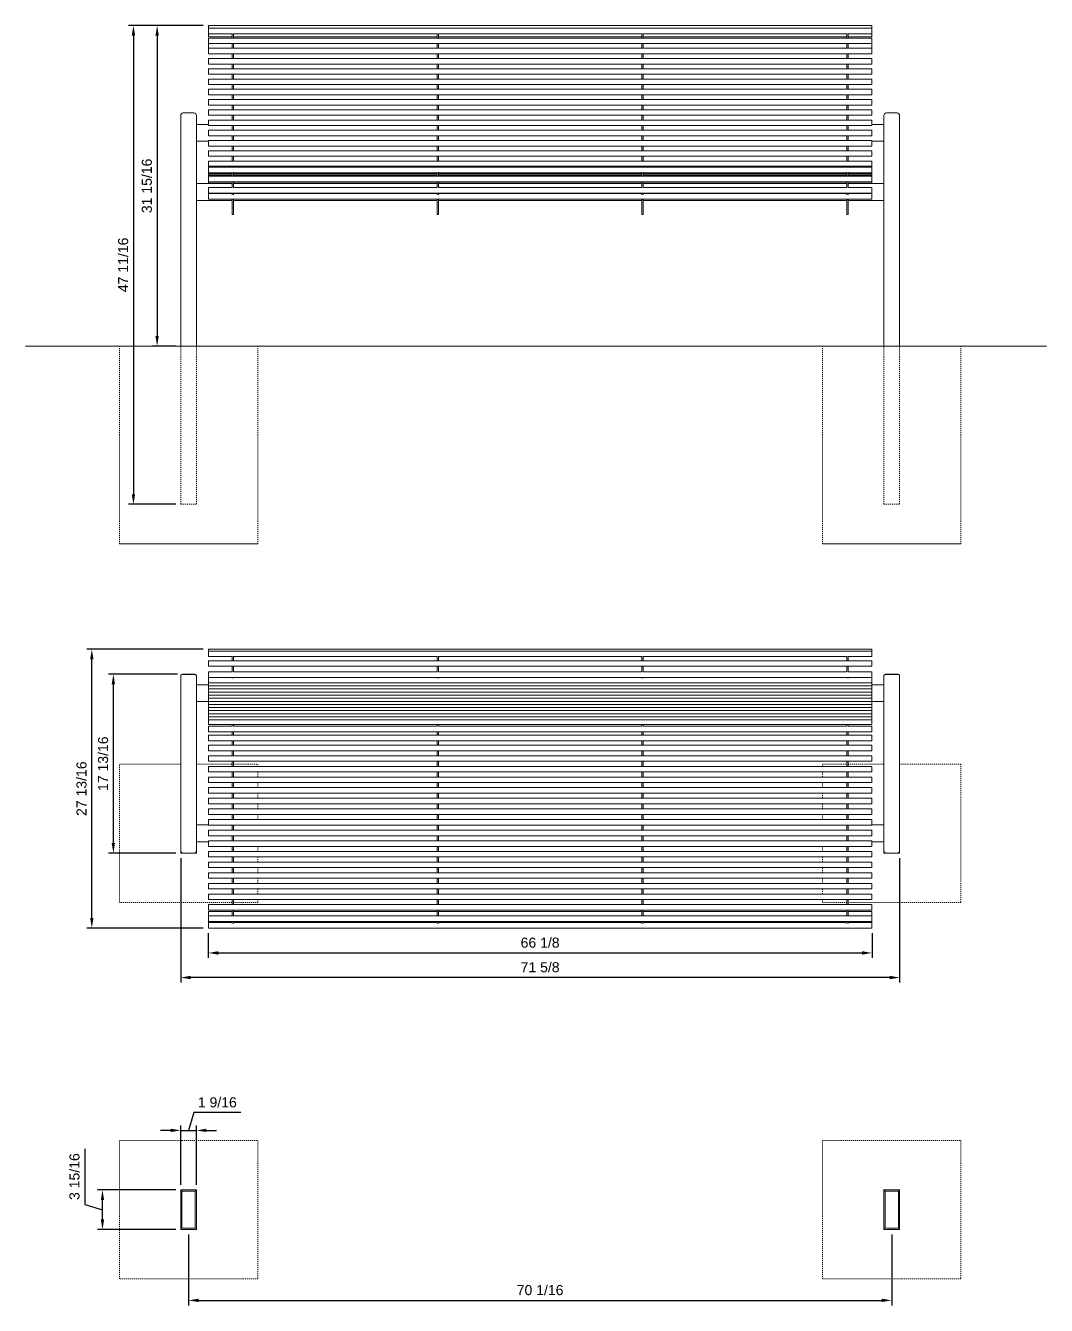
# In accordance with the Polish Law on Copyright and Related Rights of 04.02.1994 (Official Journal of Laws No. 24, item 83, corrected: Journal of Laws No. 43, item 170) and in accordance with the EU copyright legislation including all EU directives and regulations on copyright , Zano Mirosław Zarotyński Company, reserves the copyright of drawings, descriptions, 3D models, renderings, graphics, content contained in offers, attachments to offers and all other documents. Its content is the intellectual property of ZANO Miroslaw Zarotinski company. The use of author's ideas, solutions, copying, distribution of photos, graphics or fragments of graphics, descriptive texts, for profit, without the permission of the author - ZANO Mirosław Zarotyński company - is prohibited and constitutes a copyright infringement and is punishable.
# Model space of a CAD drawing. Header units: inches. Extents: x -7 to 178, y -2 to 125.
# Drawn here: x -7 to 94.7, y -2.3 to 125.2 of the extents above; entities that cross this region are included whole.
import ezdxf

# ---------------------------------------------------------------- set-up
doc = ezdxf.new("R2010")
doc.units = ezdxf.units.IN
doc.header["$PDSIZE"] = -1
doc.linetypes.add('HIDDEN', pattern=[1.905, 1.27, -0.635])
for name, color, linetype, lineweight in [('ZANO_R', 7, 'Continuous', 0), ('ZANO_R_przerywana', 250, 'HIDDEN', 0), ('ZANO_W', 1, 'Continuous', 0)]:
    doc.layers.add(name, color=color, linetype=linetype, lineweight=lineweight)
doc.styles.get("Standard").update_dxf_attribs({"font": 'ARIALUNI.TTF'})
doc.dimstyles.new('amerykanie', dxfattribs={"dimtxt": 50, "dimasz": 50, "dimexe": 0.5, "dimexo": 0.5, "dimgap": 1, "dimtad": 1, "dimdec": 0, "dimzin": 0, "dimlunit": 5, "dimtxsty": 'Standard', "dimcen": 0.09, "dimclrd": 1, "dimclre": 1, "dimclrt": 1, "dimazin": 0, "dimtfac": 1, "dimtdec": 0, "dimtmove": 0, "dimatfit": 3, "dimfxl": 1, "dimtzin": 0, "dimarcsym": 1})

# ---------------------------------------------------------------- blocks, each defined once
blk = doc.blocks.new('*D367')
at = {"layer": 'Defpoints', "color": 0}
for p in [(11.21, 125.21), (6.11, 93.28), (8.46, 93.28)]:
    blk.add_point(p, dxfattribs=at)
at = {"layer": 'ZANO_W', "color": 1, "lineweight": -2}
for p, q in [((10.71, 125.21), (5.61, 125.21)), ((6.11, 124.21), (6.11, 94.28)), ((7.96, 93.28), (5.61, 93.28))]:
    blk.add_line(p, q, dxfattribs=at)
at = {"layer": 'ZANO_W', "color": 1}
for points in [[(6.28, 124.21), (5.94, 124.21), (6.11, 125.21)], [(5.94, 94.28), (6.28, 94.28), (6.11, 93.28)]]:
    blk.add_solid(points, dxfattribs=at)
at = {"layer": 'ZANO_W', "color": 1, "insert": (5.09, 109.24), "char_height": 1, "attachment_point": 5, "rotation": 90}
blk.add_mtext('31 15/16', dxfattribs=at)
blk = doc.blocks.new('*D368')
at = {"layer": 'Defpoints', "color": 0}
for p in [(11.21, 125.21), (3.75, 77.53), (8.46, 77.53)]:
    blk.add_point(p, dxfattribs=at)
at = {"layer": 'ZANO_W', "color": 1, "lineweight": -2}
for p, q in [((10.71, 125.21), (3.25, 125.21)), ((3.75, 124.21), (3.75, 78.53)), ((7.96, 77.53), (3.25, 77.53))]:
    blk.add_line(p, q, dxfattribs=at)
at = {"layer": 'ZANO_W', "color": 1}
for points in [[(3.92, 124.21), (3.58, 124.21), (3.75, 125.21)], [(3.58, 78.53), (3.92, 78.53), (3.75, 77.53)]]:
    blk.add_solid(points, dxfattribs=at)
at = {"layer": 'ZANO_W', "color": 1, "insert": (2.73, 101.37), "char_height": 1, "attachment_point": 5, "rotation": 90}
blk.add_mtext('47 11/16', dxfattribs=at)
blk = doc.blocks.new('*D369')
at = {"layer": 'Defpoints', "color": 0}
for p in [(11.21, 35.3), (77.36, 35.3), (77.36, 32.83)]:
    blk.add_point(p, dxfattribs=at)
at = {"layer": 'ZANO_W', "color": 1, "lineweight": -2}
for p, q in [((11.21, 34.8), (11.21, 32.33)), ((77.36, 34.8), (77.36, 32.33)), ((12.21, 32.83), (76.36, 32.83))]:
    blk.add_line(p, q, dxfattribs=at)
at = {"layer": 'ZANO_W', "color": 1}
for points in [[(12.21, 33), (12.21, 32.66), (11.21, 32.83)], [(76.36, 32.66), (76.36, 33), (77.36, 32.83)]]:
    blk.add_solid(points, dxfattribs=at)
at = {"layer": 'ZANO_W', "color": 1, "insert": (44.28, 33.85), "char_height": 1, "attachment_point": 5}
blk.add_mtext('66 1/8', dxfattribs=at)
blk = doc.blocks.new('*D370')
at = {"layer": 'Defpoints', "color": 0}
for p in [(8.46, 42.77), (80.11, 42.77), (8.46, 30.38)]:
    blk.add_point(p, dxfattribs=at)
at = {"layer": 'ZANO_W', "color": 1, "lineweight": -2}
for p, q in [((8.46, 42.27), (8.46, 29.88)), ((80.11, 42.27), (80.11, 29.88)), ((79.11, 30.38), (9.46, 30.38))]:
    blk.add_line(p, q, dxfattribs=at)
at = {"layer": 'ZANO_W', "color": 1}
for points in [[(9.46, 30.55), (9.46, 30.21), (8.46, 30.38)], [(79.11, 30.21), (79.11, 30.55), (80.11, 30.38)]]:
    blk.add_solid(points, dxfattribs=at)
at = {"layer": 'ZANO_W', "color": 1, "insert": (44.28, 31.4), "char_height": 1, "attachment_point": 5}
blk.add_mtext('71 5/8', dxfattribs=at)
blk = doc.blocks.new('*D371')
at = {"layer": 'Defpoints', "color": 0}
for p in [(-0.4, 63.08), (11.21, 63.08), (11.21, 35.3)]:
    blk.add_point(p, dxfattribs=at)
at = {"layer": 'ZANO_W', "color": 1, "lineweight": -2}
for p, q in [((10.71, 63.08), (-0.9, 63.08)), ((-0.4, 36.3), (-0.4, 62.08)), ((10.71, 35.3), (-0.9, 35.3))]:
    blk.add_line(p, q, dxfattribs=at)
at = {"layer": 'ZANO_W', "color": 1}
for points in [[(-0.23, 62.08), (-0.56, 62.08), (-0.4, 63.08)], [(-0.56, 36.3), (-0.23, 36.3), (-0.4, 35.3)]]:
    blk.add_solid(points, dxfattribs=at)
at = {"layer": 'ZANO_W', "color": 1, "insert": (-1.42, 49.19), "char_height": 1, "attachment_point": 5, "rotation": 90}
blk.add_mtext('27 13/16', dxfattribs=at)
blk = doc.blocks.new('*D372')
at = {"layer": 'Defpoints', "color": 0}
for p in [(0.66, 9.22), (8.46, 9.22), (8.46, 5.28)]:
    blk.add_point(p, dxfattribs=at)
at = {"layer": 'ZANO_W', "color": 1, "lineweight": -2}
for p, q in [((-1.1, 13.32), (-1.1, 7.78)), ((7.96, 9.22), (0.16, 9.22)), ((-1.1, 7.78), (0.66, 7.25)), ((0.66, 6.28), (0.66, 8.22)), ((7.96, 5.28), (0.16, 5.28))]:
    blk.add_line(p, q, dxfattribs=at)
at = {"layer": 'ZANO_W', "color": 1}
for points in [[(0.83, 8.22), (0.5, 8.22), (0.66, 9.22)], [(0.5, 6.28), (0.83, 6.28), (0.66, 5.28)]]:
    blk.add_solid(points, dxfattribs=at)
at = {"layer": 'ZANO_W', "color": 1, "insert": (-2.12, 10.55), "char_height": 1, "attachment_point": 5, "rotation": 90}
blk.add_mtext('3 15/16', dxfattribs=at)
blk = doc.blocks.new('*D373')
at = {"layer": 'Defpoints', "color": 0}
for p in [(10.03, 15.15), (8.46, 9.22), (10.03, 9.22)]:
    blk.add_point(p, dxfattribs=at)
at = {"layer": 'ZANO_W', "color": 1, "lineweight": -2}
for p, q in [((9.78, 16.92), (9.25, 15.15)), ((14.45, 16.92), (9.78, 16.92)), ((8.46, 9.72), (8.46, 15.65)), ((10.03, 9.72), (10.03, 15.65)), ((7.46, 15.15), (6.46, 15.15)), ((8.46, 15.15), (10.03, 15.15)), ((11.03, 15.15), (12.03, 15.15))]:
    blk.add_line(p, q, dxfattribs=at)
at = {"layer": 'ZANO_W', "color": 1}
for points in [[(7.46, 14.99), (7.46, 15.32), (8.46, 15.15)], [(11.03, 15.32), (11.03, 14.99), (10.03, 15.15)]]:
    blk.add_solid(points, dxfattribs=at)
at = {"layer": 'ZANO_W', "color": 1, "insert": (12.11, 17.94), "char_height": 1, "attachment_point": 5}
blk.add_mtext('1 9/16', dxfattribs=at)
blk = doc.blocks.new('*D374')
at = {"layer": 'Defpoints', "color": 0}
for p in [(9.25, 5.28), (79.32, 5.28), (79.32, -1.78)]:
    blk.add_point(p, dxfattribs=at)
at = {"layer": 'ZANO_W', "color": 1, "lineweight": -2}
for p, q in [((9.25, 4.78), (9.25, -2.28)), ((79.32, 4.78), (79.32, -2.28)), ((10.25, -1.78), (78.32, -1.78))]:
    blk.add_line(p, q, dxfattribs=at)
at = {"layer": 'ZANO_W', "color": 1}
for points in [[(10.25, -1.61), (10.25, -1.95), (9.25, -1.78)], [(78.32, -1.95), (78.32, -1.61), (79.32, -1.78)]]:
    blk.add_solid(points, dxfattribs=at)
at = {"layer": 'ZANO_W', "color": 1, "insert": (44.28, -0.76), "char_height": 1, "attachment_point": 5}
blk.add_mtext('70 1/16', dxfattribs=at)
blk = doc.blocks.new('*D380')
at = {"layer": 'Defpoints', "color": 0}
for p in [(1.75, 60.6), (8.64, 60.6), (8.46, 42.77)]:
    blk.add_point(p, dxfattribs=at)
at = {"layer": 'ZANO_W', "color": 1, "lineweight": -2}
for p, q in [((8.14, 60.6), (1.25, 60.6)), ((1.75, 43.77), (1.75, 59.6)), ((7.96, 42.77), (1.25, 42.77))]:
    blk.add_line(p, q, dxfattribs=at)
at = {"layer": 'ZANO_W', "color": 1}
for points in [[(1.91, 59.6), (1.58, 59.6), (1.75, 60.6)], [(1.58, 43.77), (1.91, 43.77), (1.75, 42.77)]]:
    blk.add_solid(points, dxfattribs=at)
at = {"layer": 'ZANO_W', "color": 1, "insert": (0.73, 51.68), "char_height": 1, "attachment_point": 5, "rotation": 90}
blk.add_mtext('17 13/16', dxfattribs=at)

msp = doc.modelspace()

# ---------------------------------------------------------------- linework, layer by layer
at = {"layer": 'ZANO_R'}
for p, q in [((77.3555, 125.20733), (11.2139, 125.20733)), ((11.2139, 125.20733), (11.2139, 124.95181)), ((77.3555, 124.95181), (11.2139, 124.95181)), ((11.2139, 124.95181), (11.2139, 124.67622)), ((77.3555, 125.20733), (77.3555, 124.95181)), ((77.3555, 124.95181), (77.3555, 124.67622)), ((11.2139, 124.67622), (11.2139, 124.40063)), ((11.2139, 124.40063), (13.5761, 124.40063)), ((11.2139, 124.40063), (11.2139, 124.07604)), ((11.2139, 124.07604), (13.5761, 124.07604)), ((77.3555, 123.97167), (11.2139, 123.97167)), ((11.2139, 123.97167), (11.2139, 123.69608)), ((11.2139, 123.69608), (11.2139, 123.42049)), ((13.5761, 124.4174), (13.5761, 124.00767)), ((13.5761, 124.00767), (13.5761, 123.97167)), ((13.73358, 124.4174), (13.73358, 124.00767)), ((13.73358, 124.40063), (34.00913, 124.40063)), ((13.73358, 124.07604), (34.00913, 124.07604)), ((13.73358, 124.00767), (13.73358, 123.97167)), ((34.00913, 124.4174), (34.00913, 124.00767)), ((34.00913, 124.00767), (34.00913, 123.97167)), ((34.16661, 124.4174), (34.16661, 124.00767)), ((34.16661, 124.40063), (54.40279, 124.40063)), ((34.16661, 124.07604), (54.40279, 124.07604)), ((34.16661, 124.00767), (34.16661, 123.97167)), ((54.40279, 124.4174), (54.40279, 124.00767)), ((54.40279, 124.00767), (54.40279, 123.97167)), ((54.56027, 124.4174), (54.56027, 124.00767)), ((54.56027, 124.40063), (74.83582, 124.40063)), ((54.56027, 124.07604), (74.83582, 124.07604)), ((54.56027, 124.00767), (54.56027, 123.97167)), ((74.83582, 124.4174), (74.83582, 124.00767)), ((74.83582, 124.00767), (74.83582, 123.97167)), ((74.9933, 124.4174), (74.9933, 124.00767)), ((74.9933, 124.40063), (77.3555, 124.40063)), ((74.9933, 124.07604), (77.3555, 124.07604)), ((74.9933, 124.00767), (74.9933, 123.97167)), ((77.3555, 124.67622), (77.3555, 124.40063)), ((77.3555, 124.40063), (77.3555, 124.07604)), ((77.3555, 123.97167), (77.3555, 123.69608)), ((77.3555, 123.69608), (77.3555, 123.42049)), ((11.2139, 123.42049), (77.3555, 123.42049)), ((11.2139, 123.42049), (11.2139, 123.2313)), ((11.2139, 123.2313), (11.2139, 122.95571)), ((11.2139, 122.95571), (13.5761, 122.95571)), ((77.3555, 122.95034), (11.2139, 122.95034)), ((11.2139, 122.95034), (11.2139, 122.67475)), ((11.2139, 122.67475), (11.2139, 122.39916)), ((11.2139, 122.39916), (77.3555, 122.39916)), ((13.5761, 123.42049), (13.5761, 122.95034)), ((13.5761, 122.39916), (13.5761, 121.92902)), ((13.73358, 123.42049), (13.73358, 122.95034)), ((13.73358, 122.95571), (34.00913, 122.95571)), ((13.73358, 122.39916), (13.73358, 121.92902)), ((34.00913, 123.42049), (34.00913, 122.95034)), ((34.00913, 122.39916), (34.00913, 121.92902)), ((34.16661, 123.42049), (34.16661, 122.95034)), ((34.16661, 122.95571), (54.40279, 122.95571)), ((34.16661, 122.39916), (34.16661, 121.92902)), ((54.40279, 123.42049), (54.40279, 122.95034)), ((54.40279, 122.39916), (54.40279, 121.92902)), ((54.56027, 123.42049), (54.56027, 122.95034)), ((54.56027, 122.95571), (74.83582, 122.95571)), ((54.56027, 122.39916), (54.56027, 121.92902)), ((74.83582, 123.42049), (74.83582, 122.95034)), ((74.83582, 122.39916), (74.83582, 121.92902)), ((74.9933, 123.42049), (74.9933, 122.95034)), ((74.9933, 122.95571), (77.3555, 122.95571)), ((74.9933, 122.39916), (74.9933, 121.92902)), ((77.3555, 123.42049), (77.3555, 123.2313)), ((77.3555, 123.2313), (77.3555, 122.95571)), ((77.3555, 122.95034), (77.3555, 122.67475)), ((77.3555, 122.67475), (77.3555, 122.39916)), ((77.3555, 121.92902), (11.2139, 121.92902)), ((11.2139, 121.92902), (11.2139, 121.65342)), ((11.2139, 121.65342), (11.2139, 121.37783)), ((11.2139, 121.37783), (77.3555, 121.37783)), ((13.5761, 121.37783), (13.5761, 120.90769)), ((13.73358, 121.37783), (13.73358, 120.90769)), ((34.00913, 121.37783), (34.00913, 120.90769)), ((34.16661, 121.37783), (34.16661, 120.90769)), ((54.40279, 121.37783), (54.40279, 120.90769)), ((54.56027, 121.37783), (54.56027, 120.90769)), ((74.83582, 121.37783), (74.83582, 120.90769)), ((74.9933, 121.37783), (74.9933, 120.90769)), ((77.3555, 121.92902), (77.3555, 121.65342)), ((77.3555, 121.65342), (77.3555, 121.37783)), ((77.3555, 120.90769), (11.2139, 120.90769)), ((11.2139, 120.90769), (11.2139, 120.6321)), ((11.2139, 120.6321), (11.2139, 120.35651)), ((11.2139, 120.35651), (77.3555, 120.35651)), ((77.3555, 119.88636), (11.2139, 119.88636)), ((11.2139, 119.88636), (11.2139, 119.61077)), ((13.5761, 120.35651), (13.5761, 119.88636)), ((13.73358, 120.35651), (13.73358, 119.88636)), ((34.00913, 120.35651), (34.00913, 119.88636)), ((34.16661, 120.35651), (34.16661, 119.88636)), ((54.40279, 120.35651), (54.40279, 119.88636)), ((54.56027, 120.35651), (54.56027, 119.88636)), ((74.83582, 120.35651), (74.83582, 119.88636)), ((74.9933, 120.35651), (74.9933, 119.88636)), ((77.3555, 120.90769), (77.3555, 120.6321)), ((77.3555, 120.6321), (77.3555, 120.35651)), ((77.3555, 119.88636), (77.3555, 119.61077)), ((11.2139, 119.61077), (11.2139, 119.33518)), ((11.2139, 119.33518), (77.3555, 119.33518)), ((77.3555, 118.86503), (11.2139, 118.86503)), ((11.2139, 118.86503), (11.2139, 118.58944)), ((11.2139, 118.58944), (11.2139, 118.31385)), ((13.5761, 119.33518), (13.5761, 118.86503)), ((13.73358, 119.33518), (13.73358, 118.86503)), ((34.00913, 119.33518), (34.00913, 118.86503)), ((34.16661, 119.33518), (34.16661, 118.86503)), ((54.40279, 119.33518), (54.40279, 118.86503)), ((54.56027, 119.33518), (54.56027, 118.86503)), ((74.83582, 119.33518), (74.83582, 118.86503)), ((74.9933, 119.33518), (74.9933, 118.86503)), ((77.3555, 119.61077), (77.3555, 119.33518)), ((77.3555, 118.86503), (77.3555, 118.58944)), ((77.3555, 118.58944), (77.3555, 118.31385)), ((11.2139, 118.31385), (77.3555, 118.31385)), ((77.3555, 117.8437), (11.2139, 117.8437)), ((11.2139, 117.8437), (11.2139, 117.56811)), ((11.2139, 117.56811), (11.2139, 117.29252)), ((11.2139, 117.29252), (77.3555, 117.29252)), ((13.5761, 118.31385), (13.5761, 117.8437)), ((13.5761, 117.29252), (13.5761, 116.82237)), ((13.73358, 118.31385), (13.73358, 117.8437)), ((13.73358, 117.29252), (13.73358, 116.82237)), ((34.00913, 118.31385), (34.00913, 117.8437)), ((34.00913, 117.29252), (34.00913, 116.82237)), ((34.16661, 118.31385), (34.16661, 117.8437)), ((34.16661, 117.29252), (34.16661, 116.82237)), ((54.40279, 118.31385), (54.40279, 117.8437)), ((54.40279, 117.29252), (54.40279, 116.82237)), ((54.56027, 118.31385), (54.56027, 117.8437)), ((54.56027, 117.29252), (54.56027, 116.82237)), ((74.83582, 118.31385), (74.83582, 117.8437)), ((74.83582, 117.29252), (74.83582, 116.82237)), ((74.9933, 118.31385), (74.9933, 117.8437)), ((74.9933, 117.29252), (74.9933, 116.82237)), ((77.3555, 117.8437), (77.3555, 117.56811)), ((77.3555, 117.56811), (77.3555, 117.29252)), ((8.458, 93.27602), (8.458, 116.25235)), ((9.78083, 116.50432), (8.70997, 116.50432)), ((10.0328, 93.27602), (10.0328, 116.25235)), ((77.3555, 116.82237), (11.2139, 116.82237)), ((11.2139, 116.82237), (11.2139, 116.54678)), ((11.2139, 116.54678), (11.2139, 116.27119)), ((11.2139, 116.27119), (77.3555, 116.27119)), ((13.5761, 116.27119), (13.5761, 115.80104)), ((13.73358, 116.27119), (13.73358, 115.80104)), ((34.00913, 116.27119), (34.00913, 115.80104)), ((34.16661, 116.27119), (34.16661, 115.80104)), ((54.40279, 116.27119), (54.40279, 115.80104)), ((54.56027, 116.27119), (54.56027, 115.80104)), ((74.83582, 116.27119), (74.83582, 115.80104)), ((74.9933, 116.27119), (74.9933, 115.80104)), ((77.3555, 116.82237), (77.3555, 116.54678)), ((77.3555, 116.54678), (77.3555, 116.27119)), ((78.5366, 93.27602), (78.5366, 116.25235)), ((78.78857, 116.50432), (79.85943, 116.50432)), ((80.1114, 93.27602), (80.1114, 116.25235)), ((11.2139, 115.34829), (10.0328, 115.34829)), ((77.3555, 115.80104), (11.2139, 115.80104)), ((11.2139, 115.80104), (11.2139, 115.52545)), ((11.2139, 115.52545), (11.2139, 115.24986)), ((11.2139, 115.24986), (77.3555, 115.24986)), ((77.3555, 114.77972), (11.2139, 114.77972)), ((11.2139, 114.77972), (11.2139, 114.50413)), ((13.5761, 115.24986), (13.5761, 114.77972)), ((13.73358, 115.24986), (13.73358, 114.77972)), ((34.00913, 115.24986), (34.00913, 114.77972)), ((34.16661, 115.24986), (34.16661, 114.77972)), ((54.40279, 115.24986), (54.40279, 114.77972)), ((54.56027, 115.24986), (54.56027, 114.77972)), ((74.83582, 115.24986), (74.83582, 114.77972)), ((74.9933, 115.24986), (74.9933, 114.77972)), ((77.3555, 115.80104), (77.3555, 115.52545)), ((77.3555, 115.52545), (77.3555, 115.24986)), ((78.5366, 115.34829), (77.3555, 115.34829)), ((77.3555, 114.77972), (77.3555, 114.50413)), ((10.0328, 113.679), (11.2139, 113.679)), ((11.2139, 114.50413), (11.2139, 114.22854)), ((11.2139, 114.22854), (77.3555, 114.22854)), ((77.3555, 113.75839), (11.2139, 113.75839)), ((11.2139, 113.75839), (11.2139, 113.4828)), ((11.2139, 113.4828), (11.2139, 113.20721)), ((13.5761, 114.22854), (13.5761, 113.75839)), ((13.73358, 114.22854), (13.73358, 113.75839)), ((34.00913, 114.22854), (34.00913, 113.75839)), ((34.16661, 114.22854), (34.16661, 113.75839)), ((54.40279, 114.22854), (54.40279, 113.75839)), ((54.56027, 114.22854), (54.56027, 113.75839)), ((74.83582, 114.22854), (74.83582, 113.75839)), ((74.9933, 114.22854), (74.9933, 113.75839)), ((77.3555, 114.50413), (77.3555, 114.22854)), ((77.3555, 113.75839), (77.3555, 113.4828)), ((77.3555, 113.679), (78.5366, 113.679)), ((77.3555, 113.4828), (77.3555, 113.20721)), ((11.2139, 113.20721), (77.3555, 113.20721)), ((77.3555, 112.73706), (11.2139, 112.73706)), ((11.2139, 112.73706), (11.2139, 112.46147)), ((11.2139, 112.46147), (11.2139, 112.18588)), ((13.5761, 113.20721), (13.5761, 112.73706)), ((13.73358, 113.20721), (13.73358, 112.73706)), ((34.00913, 113.20721), (34.00913, 112.73706)), ((34.16661, 113.20721), (34.16661, 112.73706)), ((54.40279, 113.20721), (54.40279, 112.73706)), ((54.56027, 113.20721), (54.56027, 112.73706)), ((74.83582, 113.20721), (74.83582, 112.73706)), ((74.9933, 113.20721), (74.9933, 112.73706)), ((77.3555, 112.73706), (77.3555, 112.46147)), ((77.3555, 112.46147), (77.3555, 112.18588)), ((11.2139, 112.18588), (77.3555, 112.18588)), ((77.3555, 111.7177), (11.2139, 111.7177)), ((11.2139, 111.7177), (11.2139, 111.44211)), ((11.2139, 111.44211), (11.2139, 111.20058)), ((77.3555, 111.20058), (11.2139, 111.20058)), ((11.2139, 111.20058), (11.2139, 111.10747)), ((77.3555, 111.10747), (11.2139, 111.10747)), ((11.2139, 111.10747), (11.2139, 110.83188)), ((13.5761, 112.18588), (13.5761, 111.7177)), ((13.73358, 112.18588), (13.73358, 111.7177)), ((34.00913, 112.18588), (34.00913, 111.7177)), ((34.16661, 112.18588), (34.16661, 111.7177)), ((54.40279, 112.18588), (54.40279, 111.7177)), ((54.56027, 112.18588), (54.56027, 111.7177)), ((74.83582, 112.18588), (74.83582, 111.7177)), ((74.9933, 112.18588), (74.9933, 111.7177)), ((77.3555, 111.7177), (77.3555, 111.44211)), ((77.3555, 111.44211), (77.3555, 111.20058)), ((77.3555, 111.20058), (77.3555, 111.10747)), ((77.3555, 111.10747), (77.3555, 110.83188)), ((11.2139, 110.83188), (11.2139, 110.55629)), ((11.2139, 110.55629), (13.5761, 110.55629)), ((11.2139, 110.55629), (11.2139, 110.52197)), ((11.2139, 110.52197), (13.5761, 110.52197)), ((11.2139, 110.52197), (11.2139, 110.39454)), ((11.2139, 110.39454), (13.5761, 110.39454)), ((11.2139, 110.39454), (11.2139, 110.26711)), ((11.2139, 110.26711), (13.5761, 110.26711)), ((11.2139, 110.26711), (11.2139, 110.19834)), ((77.3555, 110.19834), (11.2139, 110.19834)), ((11.2139, 110.19834), (11.2139, 109.92275)), ((11.2139, 109.92275), (11.2139, 109.64716)), ((11.2139, 109.64716), (77.3555, 109.64716)), ((11.2139, 109.64716), (11.2139, 109.62996)), ((13.5761, 110.59718), (13.5761, 110.19834)), ((13.5761, 109.64716), (13.5761, 109.62382)), ((13.73358, 110.59718), (13.73358, 110.19834)), ((13.73358, 110.55629), (34.00913, 110.55629)), ((13.73358, 110.52197), (34.00913, 110.52197)), ((13.73358, 110.39454), (34.00913, 110.39454)), ((13.73358, 110.26711), (34.00913, 110.26711)), ((13.73358, 109.64716), (13.73358, 109.62382)), ((34.00913, 110.59718), (34.00913, 110.19834)), ((34.00913, 109.64716), (34.00913, 109.62382)), ((34.16661, 110.59718), (34.16661, 110.19834)), ((34.16661, 110.55629), (54.40279, 110.55629)), ((34.16661, 110.52197), (54.40279, 110.52197)), ((34.16661, 110.39454), (54.40279, 110.39454)), ((34.16661, 110.26711), (54.40279, 110.26711)), ((34.16661, 109.64716), (34.16661, 109.62382)), ((54.40279, 110.59718), (54.40279, 110.19834)), ((54.40279, 109.64716), (54.40279, 109.62382)), ((54.56027, 110.59718), (54.56027, 110.19834)), ((54.56027, 110.55629), (74.83582, 110.55629)), ((54.56027, 110.52197), (74.83582, 110.52197)), ((54.56027, 110.39454), (74.83582, 110.39454)), ((54.56027, 110.26711), (74.83582, 110.26711)), ((54.56027, 109.64716), (54.56027, 109.62382)), ((74.83582, 110.59718), (74.83582, 110.19834)), ((74.83582, 109.64716), (74.83582, 109.62382)), ((74.9933, 110.59718), (74.9933, 110.19834)), ((74.9933, 110.55629), (77.3555, 110.55629)), ((74.9933, 110.52197), (77.3555, 110.52197)), ((74.9933, 110.39454), (77.3555, 110.39454)), ((74.9933, 110.26711), (77.3555, 110.26711)), ((74.9933, 109.64716), (74.9933, 109.62382)), ((77.3555, 110.83188), (77.3555, 110.55629)), ((77.3555, 110.55629), (77.3555, 110.52197)), ((77.3555, 110.52197), (77.3555, 110.39454)), ((77.3555, 110.39454), (77.3555, 110.26711)), ((77.3555, 110.26711), (77.3555, 110.19834)), ((77.3555, 110.19834), (77.3555, 109.92275)), ((77.3555, 109.92275), (77.3555, 109.64716)), ((77.3555, 109.64716), (77.3555, 109.62996)), ((13.5761, 109.46496), (10.0328, 109.46496)), ((11.2139, 109.62996), (13.5761, 109.62996)), ((11.2139, 109.62996), (11.2139, 109.50253)), ((11.2139, 109.50253), (13.5761, 109.50253)), ((11.2139, 109.50253), (11.2139, 109.46496)), ((13.5761, 109.08201), (11.2139, 109.08201)), ((11.2139, 109.08201), (11.2139, 108.80642)), ((11.2139, 108.80642), (11.2139, 108.53083)), ((11.2139, 108.53083), (77.3555, 108.53083)), ((13.5761, 108.46846), (11.2139, 108.46846)), ((11.2139, 108.46846), (11.2139, 107.91728)), ((13.5761, 109.62382), (13.5761, 109.08201)), ((13.5761, 108.53083), (13.5761, 108.36203)), ((13.73358, 109.62996), (34.00913, 109.62996)), ((13.73358, 109.62382), (13.73358, 109.08201)), ((13.73358, 109.50253), (34.00913, 109.50253)), ((34.00913, 109.46496), (13.73358, 109.46496)), ((34.00913, 109.08201), (13.73358, 109.08201)), ((13.73358, 108.53083), (13.73358, 108.36203)), ((34.00913, 108.46846), (13.73358, 108.46846)), ((34.00913, 109.62382), (34.00913, 109.08201)), ((34.00913, 108.53083), (34.00913, 108.36203)), ((34.16661, 109.62996), (54.40279, 109.62996)), ((34.16661, 109.62382), (34.16661, 109.08201)), ((34.16661, 109.50253), (54.40279, 109.50253)), ((54.40279, 109.46496), (34.16661, 109.46496)), ((54.40279, 109.08201), (34.16661, 109.08201)), ((34.16661, 108.53083), (34.16661, 108.36203)), ((54.40279, 108.46846), (34.16661, 108.46846)), ((54.40279, 109.62382), (54.40279, 109.08201)), ((54.40279, 108.53083), (54.40279, 108.36203)), ((54.56027, 109.62996), (74.83582, 109.62996)), ((54.56027, 109.62382), (54.56027, 109.08201)), ((54.56027, 109.50253), (74.83582, 109.50253)), ((74.83582, 109.46496), (54.56027, 109.46496)), ((74.83582, 109.08201), (54.56027, 109.08201)), ((54.56027, 108.53083), (54.56027, 108.36203)), ((74.83582, 108.46846), (54.56027, 108.46846)), ((74.83582, 109.62382), (74.83582, 109.08201)), ((74.83582, 108.53083), (74.83582, 108.36203)), ((74.9933, 109.62996), (77.3555, 109.62996)), ((74.9933, 109.62382), (74.9933, 109.08201)), ((74.9933, 109.50253), (77.3555, 109.50253)), ((78.5366, 109.46496), (74.9933, 109.46496)), ((77.3555, 109.08201), (74.9933, 109.08201)), ((74.9933, 108.53083), (74.9933, 108.36203)), ((77.3555, 108.46846), (74.9933, 108.46846)), ((77.3555, 109.62996), (77.3555, 109.50253)), ((77.3555, 109.50253), (77.3555, 109.46496)), ((77.3555, 109.08201), (77.3555, 108.80642)), ((77.3555, 108.80642), (77.3555, 108.53083)), ((77.3555, 108.46846), (77.3555, 107.91728)), ((10.0328, 107.79567), (13.5761, 107.79567)), ((11.2139, 107.91728), (77.3555, 107.91728)), ((13.5761, 107.91728), (13.5761, 106.42971)), ((13.73358, 107.91728), (13.73358, 106.42971)), ((13.73358, 107.79567), (34.00913, 107.79567)), ((34.00913, 107.91728), (34.00913, 106.42971)), ((34.16661, 107.91728), (34.16661, 106.42971)), ((34.16661, 107.79567), (54.40279, 107.79567)), ((54.40279, 107.91728), (54.40279, 106.42971)), ((54.56027, 107.91728), (54.56027, 106.42971)), ((54.56027, 107.79567), (74.83582, 107.79567)), ((74.83582, 107.91728), (74.83582, 106.42971)), ((74.9933, 107.91728), (74.9933, 106.42971)), ((74.9933, 107.79567), (78.5366, 107.79567)), ((13.5761, 106.42971), (13.5761, 106.38605)), ((13.5761, 106.38605), (13.73358, 106.38605)), ((13.73358, 106.42971), (13.73358, 106.38605)), ((34.00913, 106.42971), (34.00913, 106.38605)), ((34.00913, 106.38605), (34.16661, 106.38605)), ((34.16661, 106.42971), (34.16661, 106.38605)), ((54.40279, 106.42971), (54.40279, 106.38605)), ((54.40279, 106.38605), (54.56027, 106.38605)), ((54.56027, 106.42971), (54.56027, 106.38605)), ((74.83582, 106.42971), (74.83582, 106.38605)), ((74.83582, 106.38605), (74.9933, 106.38605)), ((74.9933, 106.42971), (74.9933, 106.38605)), ((-7.00003, 93.27602), (94.74017, 93.27602)), ((2.35565, 93.27602), (-1.08509, 93.27602)), ((16.13515, 93.27602), (2.35565, 93.27602)), ((2.35565, 93.27602), (16.13515, 93.27602)), ((8.458, 93.27602), (10.0328, 93.27602)), ((86.21375, 93.27602), (72.43425, 93.27602)), ((72.43425, 93.27602), (86.21375, 93.27602)), ((78.5366, 93.27602), (80.1114, 93.27602)), ((77.3555, 63.08177), (11.2139, 63.08177)), ((11.2139, 63.08177), (11.2139, 62.90379)), ((77.3555, 62.90379), (11.2139, 62.90379)), ((11.2139, 62.90379), (11.2139, 62.35261)), ((77.3555, 63.08177), (77.3555, 62.90379)), ((77.3555, 62.90379), (77.3555, 62.35261)), ((11.2139, 62.35261), (13.5761, 62.35261)), ((77.3555, 61.93933), (11.2139, 61.93933)), ((11.2139, 61.93933), (11.2139, 61.38815)), ((11.2139, 61.38815), (77.3555, 61.38815)), ((13.5761, 62.37659), (13.5761, 61.93933)), ((13.5761, 61.38815), (13.5761, 60.8341)), ((13.73358, 62.37659), (13.73358, 61.93933)), ((13.73358, 62.35261), (34.00913, 62.35261)), ((13.73358, 61.38815), (13.73358, 60.8341)), ((34.00913, 62.37659), (34.00913, 61.93933)), ((34.00913, 61.38815), (34.00913, 60.8341)), ((34.16661, 62.37659), (34.16661, 61.93933)), ((34.16661, 62.35261), (54.40279, 62.35261)), ((34.16661, 61.38815), (34.16661, 60.8341)), ((54.40279, 62.37659), (54.40279, 61.93933)), ((54.40279, 61.38815), (54.40279, 60.8341)), ((54.56027, 62.37659), (54.56027, 61.93933)), ((54.56027, 62.35261), (74.83582, 62.35261)), ((54.56027, 61.38815), (54.56027, 60.8341)), ((74.83582, 62.37659), (74.83582, 61.93933)), ((74.83582, 61.38815), (74.83582, 60.8341)), ((74.9933, 62.37659), (74.9933, 61.93933)), ((74.9933, 62.35261), (77.3555, 62.35261)), ((74.9933, 61.38815), (74.9933, 60.8341)), ((77.3555, 61.93933), (77.3555, 61.38815)), ((8.458, 43.02395), (8.458, 60.4831)), ((8.52099, 60.56368), (8.6391, 60.59793)), ((8.52099, 60.53361), (8.52099, 60.56368)), ((8.6391, 60.55637), (8.6391, 60.59793)), ((8.6391, 60.59793), (9.8517, 60.59793)), ((9.78083, 60.55946), (8.70997, 60.55946)), ((9.8517, 60.55637), (9.8517, 60.59793)), ((9.8517, 60.59793), (9.96981, 60.56368)), ((9.96981, 60.53361), (9.96981, 60.56368)), ((10.0328, 43.02395), (10.0328, 60.4831)), ((13.5761, 60.8341), (11.2139, 60.8341)), ((11.2139, 60.8341), (11.2139, 60.28292)), ((11.2139, 60.28292), (77.3555, 60.28292)), ((11.2139, 60.28292), (11.2139, 59.75065)), ((13.5761, 60.28292), (13.5761, 60.24407)), ((13.5761, 60.24407), (13.5761, 60.21148)), ((34.00913, 60.8341), (13.73358, 60.8341)), ((13.73358, 60.28292), (13.73358, 60.24407)), ((13.73358, 60.24407), (13.73358, 60.21148)), ((34.00913, 60.28292), (34.00913, 60.24407)), ((34.00913, 60.24407), (34.00913, 60.21148)), ((54.40279, 60.8341), (34.16661, 60.8341)), ((34.16661, 60.28292), (34.16661, 60.24407)), ((34.16661, 60.24407), (34.16661, 60.21148)), ((54.40279, 60.28292), (54.40279, 60.24407)), ((54.40279, 60.24407), (54.40279, 60.21148)), ((74.83582, 60.8341), (54.56027, 60.8341)), ((54.56027, 60.28292), (54.56027, 60.24407)), ((54.56027, 60.24407), (54.56027, 60.21148)), ((74.83582, 60.28292), (74.83582, 60.24407)), ((74.83582, 60.24407), (74.83582, 60.21148)), ((77.3555, 60.8341), (74.9933, 60.8341)), ((74.9933, 60.28292), (74.9933, 60.24407)), ((74.9933, 60.24407), (74.9933, 60.21148)), ((77.3555, 60.8341), (77.3555, 60.28292)), ((77.3555, 60.28292), (77.3555, 59.75065)), ((78.5366, 43.02395), (78.5366, 60.4831)), ((78.59959, 60.56368), (78.7177, 60.59793)), ((78.59959, 60.53361), (78.59959, 60.56368)), ((78.7177, 60.55637), (78.7177, 60.59793)), ((78.7177, 60.59793), (79.9303, 60.59793)), ((79.85943, 60.55946), (78.78857, 60.55946)), ((79.9303, 60.55637), (79.9303, 60.59793)), ((79.9303, 60.59793), (80.04841, 60.56368)), ((80.04841, 60.53361), (80.04841, 60.56368)), ((80.1114, 43.02395), (80.1114, 60.4831)), ((11.2139, 59.5388), (10.0328, 59.5388)), ((11.2139, 59.75065), (77.3555, 59.75065)), ((11.2139, 59.75065), (11.2139, 59.44116)), ((11.2139, 59.44116), (77.3555, 59.44116)), ((11.2139, 59.44116), (11.2139, 59.13168)), ((11.2139, 59.13168), (77.3555, 59.13168)), ((11.2139, 59.13168), (11.2139, 58.8222)), ((11.2139, 58.8222), (77.3555, 58.8222)), ((11.2139, 58.8222), (11.2139, 58.51271)), ((77.3555, 59.75065), (77.3555, 59.44116)), ((78.5366, 59.5388), (77.3555, 59.5388)), ((77.3555, 59.44116), (77.3555, 59.13168)), ((77.3555, 59.13168), (77.3555, 58.8222)), ((77.3555, 58.8222), (77.3555, 58.51271)), ((10.0328, 57.86952), (11.2139, 57.86952)), ((11.2139, 58.51271), (77.3555, 58.51271)), ((11.2139, 58.51271), (11.2139, 58.20323)), ((11.2139, 58.20323), (77.3555, 58.20323)), ((11.2139, 58.20323), (11.2139, 57.89374)), ((11.2139, 57.89374), (77.3555, 57.89374)), ((11.2139, 57.89374), (11.2139, 57.58426)), ((11.2139, 57.58426), (77.3555, 57.58426)), ((11.2139, 57.58426), (11.2139, 57.27478)), ((77.3555, 58.51271), (77.3555, 58.20323)), ((77.3555, 58.20323), (77.3555, 57.89374)), ((77.3555, 57.89374), (77.3555, 57.58426)), ((77.3555, 57.86952), (78.5366, 57.86952)), ((77.3555, 57.58426), (77.3555, 57.27478)), ((11.2139, 57.27478), (77.3555, 57.27478)), ((11.2139, 57.27478), (11.2139, 56.96529)), ((11.2139, 56.96529), (77.3555, 56.96529)), ((11.2139, 56.96529), (11.2139, 56.65581)), ((11.2139, 56.65581), (77.3555, 56.65581)), ((11.2139, 56.65581), (11.2139, 56.34633)), ((11.2139, 56.34633), (77.3555, 56.34633)), ((11.2139, 56.34633), (11.2139, 56.03697)), ((77.3555, 57.27478), (77.3555, 56.96529)), ((77.3555, 56.96529), (77.3555, 56.65581)), ((77.3555, 56.65581), (77.3555, 56.34633)), ((77.3555, 56.34633), (77.3555, 56.03697)), ((11.2139, 56.03697), (77.3555, 56.03697)), ((11.2139, 56.03697), (11.2139, 55.57977)), ((11.2139, 55.57977), (77.3555, 55.57977)), ((13.5761, 55.42129), (11.2139, 55.42129)), ((11.2139, 55.42129), (11.2139, 54.87011)), ((11.2139, 54.87011), (77.3555, 54.87011)), ((13.5761, 55.57977), (13.5761, 55.41264)), ((13.5761, 54.87011), (13.5761, 54.52305)), ((13.73358, 55.57977), (13.73358, 55.41264)), ((34.00913, 55.42129), (13.73358, 55.42129)), ((13.73358, 54.87011), (13.73358, 54.52305)), ((34.00913, 55.57977), (34.00913, 55.41264)), ((34.00913, 54.87011), (34.00913, 54.52305)), ((34.16661, 55.57977), (34.16661, 55.41264)), ((54.40279, 55.42129), (34.16661, 55.42129)), ((34.16661, 54.87011), (34.16661, 54.52305)), ((54.40279, 55.57977), (54.40279, 55.41264)), ((54.40279, 54.87011), (54.40279, 54.52305)), ((54.56027, 55.57977), (54.56027, 55.41264)), ((74.83582, 55.42129), (54.56027, 55.42129)), ((54.56027, 54.87011), (54.56027, 54.52305)), ((74.83582, 55.57977), (74.83582, 55.41264)), ((74.83582, 54.87011), (74.83582, 54.52305)), ((74.9933, 55.57977), (74.9933, 55.41264)), ((77.3555, 55.42129), (74.9933, 55.42129)), ((74.9933, 54.87011), (74.9933, 54.52305)), ((77.3555, 56.03697), (77.3555, 55.57977)), ((77.3555, 55.42129), (77.3555, 54.87011)), ((77.3555, 54.52305), (11.2139, 54.52305)), ((11.2139, 54.52305), (11.2139, 53.97187)), ((11.2139, 53.97187), (77.3555, 53.97187)), ((13.5761, 53.97187), (13.5761, 53.5171)), ((13.73358, 53.97187), (13.73358, 53.5171)), ((34.00913, 53.97187), (34.00913, 53.5171)), ((34.16661, 53.97187), (34.16661, 53.5171)), ((54.40279, 53.97187), (54.40279, 53.5171)), ((54.56027, 53.97187), (54.56027, 53.5171)), ((74.83582, 53.97187), (74.83582, 53.5171)), ((74.9933, 53.97187), (74.9933, 53.5171)), ((77.3555, 54.52305), (77.3555, 53.97187)), ((77.3555, 53.5171), (11.2139, 53.5171)), ((11.2139, 53.5171), (11.2139, 52.96592)), ((11.2139, 52.96592), (77.3555, 52.96592)), ((77.3555, 52.47489), (11.2139, 52.47489)), ((11.2139, 52.47489), (11.2139, 51.92371)), ((13.5761, 52.96592), (13.5761, 52.62799)), ((13.5761, 52.62799), (13.5761, 52.47489)), ((13.73358, 52.96592), (13.73358, 52.62799)), ((13.73358, 52.62799), (13.73358, 52.47489)), ((34.00913, 52.96592), (34.00913, 52.62799)), ((34.00913, 52.62799), (34.00913, 52.47489)), ((34.16661, 52.96592), (34.16661, 52.62799)), ((34.16661, 52.62799), (34.16661, 52.47489)), ((54.40279, 52.96592), (54.40279, 52.62799)), ((54.40279, 52.62799), (54.40279, 52.47489)), ((54.56027, 52.96592), (54.56027, 52.62799)), ((54.56027, 52.62799), (54.56027, 52.47489)), ((74.83582, 52.96592), (74.83582, 52.62799)), ((74.83582, 52.62799), (74.83582, 52.47489)), ((74.9933, 52.96592), (74.9933, 52.62799)), ((74.9933, 52.62799), (74.9933, 52.47489)), ((77.3555, 53.5171), (77.3555, 52.96592)), ((77.3555, 52.47489), (77.3555, 51.92371)), ((11.2139, 51.92371), (77.3555, 51.92371)), ((77.3555, 51.41533), (11.2139, 51.41533)), ((11.2139, 51.41533), (11.2139, 50.86415)), ((13.5761, 51.92371), (13.5761, 51.41533)), ((13.73358, 51.92371), (13.73358, 51.41533)), ((34.00913, 51.92371), (34.00913, 51.41533)), ((34.16661, 51.92371), (34.16661, 51.41533)), ((54.40279, 51.92371), (54.40279, 51.41533)), ((54.56027, 51.92371), (54.56027, 51.41533)), ((74.83582, 51.92371), (74.83582, 51.41533)), ((74.9933, 51.92371), (74.9933, 51.41533)), ((77.3555, 51.41533), (77.3555, 50.86415)), ((11.2139, 50.86415), (77.3555, 50.86415)), ((77.3555, 50.35578), (11.2139, 50.35578)), ((11.2139, 50.35578), (11.2139, 49.8046)), ((11.2139, 49.8046), (77.3555, 49.8046)), ((13.5761, 50.86415), (13.5761, 50.35578)), ((13.5761, 49.8046), (13.5761, 49.29623)), ((13.73358, 50.86415), (13.73358, 50.35578)), ((13.73358, 49.8046), (13.73358, 49.29623)), ((34.00913, 50.86415), (34.00913, 50.35578)), ((34.00913, 49.8046), (34.00913, 49.29623)), ((34.16661, 50.86415), (34.16661, 50.35578)), ((34.16661, 49.8046), (34.16661, 49.29623)), ((54.40279, 50.86415), (54.40279, 50.35578)), ((54.40279, 49.8046), (54.40279, 49.29623)), ((54.56027, 50.86415), (54.56027, 50.35578)), ((54.56027, 49.8046), (54.56027, 49.29623)), ((74.83582, 50.86415), (74.83582, 50.35578)), ((74.83582, 49.8046), (74.83582, 49.29623)), ((74.9933, 50.86415), (74.9933, 50.35578)), ((74.9933, 49.8046), (74.9933, 49.29623)), ((77.3555, 50.35578), (77.3555, 49.8046)), ((77.3555, 49.29623), (11.2139, 49.29623)), ((11.2139, 49.29623), (11.2139, 48.74505)), ((11.2139, 48.74505), (77.3555, 48.74505)), ((13.5761, 48.74505), (13.5761, 48.23667)), ((13.73358, 48.74505), (13.73358, 48.23667)), ((34.00913, 48.74505), (34.00913, 48.23667)), ((34.16661, 48.74505), (34.16661, 48.23667)), ((54.40279, 48.74505), (54.40279, 48.23667)), ((54.56027, 48.74505), (54.56027, 48.23667)), ((74.83582, 48.74505), (74.83582, 48.23667)), ((74.9933, 48.74505), (74.9933, 48.23667)), ((77.3555, 49.29623), (77.3555, 48.74505)), ((77.3555, 48.23667), (11.2139, 48.23667)), ((11.2139, 48.23667), (11.2139, 47.68549)), ((11.2139, 47.68549), (77.3555, 47.68549)), ((77.3555, 47.17712), (11.2139, 47.17712)), ((11.2139, 47.17712), (11.2139, 46.62594)), ((13.5761, 47.68549), (13.5761, 47.17712)), ((13.73358, 47.68549), (13.73358, 47.17712)), ((34.00913, 47.68549), (34.00913, 47.17712)), ((34.16661, 47.68549), (34.16661, 47.17712)), ((54.40279, 47.68549), (54.40279, 47.17712)), ((54.56027, 47.68549), (54.56027, 47.17712)), ((74.83582, 47.68549), (74.83582, 47.17712)), ((74.9933, 47.68549), (74.9933, 47.17712)), ((77.3555, 48.23667), (77.3555, 47.68549)), ((77.3555, 47.17712), (77.3555, 46.62594)), ((11.2139, 46.62594), (77.3555, 46.62594)), ((77.3555, 46.11757), (11.2139, 46.11757)), ((11.2139, 46.11757), (11.2139, 45.56639)), ((13.5761, 46.62594), (13.5761, 46.11757)), ((13.73358, 46.62594), (13.73358, 46.11757)), ((34.00913, 46.62594), (34.00913, 46.11757)), ((34.16661, 46.62594), (34.16661, 46.11757)), ((54.40279, 46.62594), (54.40279, 46.11757)), ((54.56027, 46.62594), (54.56027, 46.11757)), ((74.83582, 46.62594), (74.83582, 46.11757)), ((74.9933, 46.62594), (74.9933, 46.11757)), ((77.3555, 46.11757), (77.3555, 45.56639)), ((11.2139, 45.57513), (10.0328, 45.57513)), ((11.2139, 45.56639), (77.3555, 45.56639)), ((77.3555, 45.05801), (11.2139, 45.05801)), ((11.2139, 45.05801), (11.2139, 44.50683)), ((13.5761, 45.56639), (13.5761, 45.05801)), ((13.73358, 45.56639), (13.73358, 45.05801)), ((34.00913, 45.56639), (34.00913, 45.05801)), ((34.16661, 45.56639), (34.16661, 45.05801)), ((54.40279, 45.56639), (54.40279, 45.05801)), ((54.56027, 45.56639), (54.56027, 45.05801)), ((74.83582, 45.56639), (74.83582, 45.05801)), ((74.9933, 45.56639), (74.9933, 45.05801)), ((78.5366, 45.57513), (77.3555, 45.57513)), ((77.3555, 45.05801), (77.3555, 44.50683)), ((10.0328, 43.90584), (11.2139, 43.90584)), ((11.2139, 44.50683), (77.3555, 44.50683)), ((77.3555, 43.99846), (11.2139, 43.99846)), ((11.2139, 43.99846), (11.2139, 43.44728)), ((11.2139, 43.44728), (77.3555, 43.44728)), ((13.5761, 44.50683), (13.5761, 43.99846)), ((13.5761, 43.44728), (13.5761, 42.93891)), ((13.73358, 44.50683), (13.73358, 43.99846)), ((13.73358, 43.44728), (13.73358, 42.93891)), ((34.00913, 44.50683), (34.00913, 43.99846)), ((34.00913, 43.44728), (34.00913, 42.93891)), ((34.16661, 44.50683), (34.16661, 43.99846)), ((34.16661, 43.44728), (34.16661, 42.93891)), ((54.40279, 44.50683), (54.40279, 43.99846)), ((54.40279, 43.44728), (54.40279, 42.93891)), ((54.56027, 44.50683), (54.56027, 43.99846)), ((54.56027, 43.44728), (54.56027, 42.93891)), ((74.83582, 44.50683), (74.83582, 43.99846)), ((74.83582, 43.44728), (74.83582, 42.93891)), ((74.9933, 44.50683), (74.9933, 43.99846)), ((74.9933, 43.44728), (74.9933, 42.93891)), ((77.3555, 43.99846), (77.3555, 43.44728)), ((77.3555, 43.90584), (78.5366, 43.90584)), ((8.458, 43.02395), (8.458, 42.77198)), ((8.458, 42.77198), (8.70997, 42.77198)), ((9.78083, 42.77198), (8.70997, 42.77198)), ((9.78083, 42.77198), (10.0328, 42.77198)), ((10.0328, 42.77198), (10.0328, 43.02395)), ((77.3555, 42.93891), (11.2139, 42.93891)), ((11.2139, 42.93891), (11.2139, 42.38773)), ((11.2139, 42.38773), (77.3555, 42.38773)), ((13.5761, 42.38773), (13.5761, 41.87935)), ((13.73358, 42.38773), (13.73358, 41.87935)), ((34.00913, 42.38773), (34.00913, 41.87935)), ((34.16661, 42.38773), (34.16661, 41.87935)), ((54.40279, 42.38773), (54.40279, 41.87935)), ((54.56027, 42.38773), (54.56027, 41.87935)), ((74.83582, 42.38773), (74.83582, 41.87935)), ((74.9933, 42.38773), (74.9933, 41.87935)), ((77.3555, 42.93891), (77.3555, 42.38773)), ((78.5366, 43.02395), (78.5366, 42.77198)), ((78.5366, 42.77198), (78.78857, 42.77198)), ((78.78857, 42.77198), (79.85943, 42.77198)), ((79.85943, 42.77198), (80.1114, 42.77198)), ((80.1114, 42.77198), (80.1114, 43.02395)), ((77.3555, 41.87935), (11.2139, 41.87935)), ((11.2139, 41.87935), (11.2139, 41.32817)), ((11.2139, 41.32817), (77.3555, 41.32817)), ((77.3555, 40.8198), (11.2139, 40.8198)), ((11.2139, 40.8198), (11.2139, 40.26862)), ((13.5761, 41.32817), (13.5761, 40.8198)), ((13.73358, 41.32817), (13.73358, 40.8198)), ((34.00913, 41.32817), (34.00913, 40.8198)), ((34.16661, 41.32817), (34.16661, 40.8198)), ((54.40279, 41.32817), (54.40279, 40.8198)), ((54.56027, 41.32817), (54.56027, 40.8198)), ((74.83582, 41.32817), (74.83582, 40.8198)), ((74.9933, 41.32817), (74.9933, 40.8198)), ((77.3555, 41.87935), (77.3555, 41.32817)), ((77.3555, 40.8198), (77.3555, 40.26862)), ((11.2139, 40.26862), (77.3555, 40.26862)), ((77.3555, 39.76024), (11.2139, 39.76024)), ((11.2139, 39.76024), (11.2139, 39.20906)), ((13.5761, 40.26862), (13.5761, 39.76024)), ((13.73358, 40.26862), (13.73358, 39.76024)), ((34.00913, 40.26862), (34.00913, 39.76024)), ((34.16661, 40.26862), (34.16661, 39.76024)), ((54.40279, 40.26862), (54.40279, 39.76024)), ((54.56027, 40.26862), (54.56027, 39.76024)), ((74.83582, 40.26862), (74.83582, 39.76024)), ((74.9933, 40.26862), (74.9933, 39.76024)), ((77.3555, 39.76024), (77.3555, 39.20906)), ((11.2139, 39.20906), (77.3555, 39.20906)), ((77.3555, 38.70069), (11.2139, 38.70069)), ((11.2139, 38.70069), (11.2139, 38.14951)), ((13.5761, 39.20906), (13.5761, 38.70069)), ((13.73358, 39.20906), (13.73358, 38.70069)), ((34.00913, 39.20906), (34.00913, 38.70069)), ((34.16661, 39.20906), (34.16661, 38.70069)), ((54.40279, 39.20906), (54.40279, 38.70069)), ((54.56027, 39.20906), (54.56027, 38.70069)), ((74.83582, 39.20906), (74.83582, 38.70069)), ((74.9933, 39.20906), (74.9933, 38.70069)), ((77.3555, 38.70069), (77.3555, 38.14951)), ((11.2139, 38.14951), (77.3555, 38.14951)), ((77.3555, 37.64114), (11.2139, 37.64114)), ((11.2139, 37.64114), (11.2139, 37.08996)), ((11.2139, 37.08996), (77.3555, 37.08996)), ((13.5761, 38.14951), (13.5761, 37.64114)), ((13.5761, 37.08996), (13.5761, 36.99266)), ((13.5761, 36.99266), (13.5761, 36.52969)), ((13.73358, 38.14951), (13.73358, 37.64114)), ((13.73358, 37.08996), (13.73358, 36.99266)), ((13.73358, 36.99266), (13.73358, 36.52969)), ((34.00913, 38.14951), (34.00913, 37.64114)), ((34.00913, 37.08996), (34.00913, 36.99266)), ((34.00913, 36.99266), (34.00913, 36.52969)), ((34.16661, 38.14951), (34.16661, 37.64114)), ((34.16661, 37.08996), (34.16661, 36.99266)), ((34.16661, 36.99266), (34.16661, 36.52969)), ((54.40279, 38.14951), (54.40279, 37.64114)), ((54.40279, 37.08996), (54.40279, 36.99266)), ((54.40279, 36.99266), (54.40279, 36.52969)), ((54.56027, 38.14951), (54.56027, 37.64114)), ((54.56027, 37.08996), (54.56027, 36.99266)), ((54.56027, 36.99266), (54.56027, 36.52969)), ((74.83582, 38.14951), (74.83582, 37.64114)), ((74.83582, 37.08996), (74.83582, 36.99266)), ((74.83582, 36.99266), (74.83582, 36.52969)), ((74.9933, 38.14951), (74.9933, 37.64114)), ((74.9933, 37.08996), (74.9933, 36.99266)), ((74.9933, 36.99266), (74.9933, 36.52969)), ((77.3555, 37.64114), (77.3555, 37.08996)), ((13.5761, 36.94858), (11.2139, 36.94858)), ((11.2139, 36.94858), (11.2139, 36.52969)), ((77.3555, 36.52969), (11.2139, 36.52969)), ((11.2139, 36.52969), (11.2139, 35.97851)), ((11.2139, 35.97851), (77.3555, 35.97851)), ((11.2139, 35.97851), (11.2139, 35.85123)), ((13.5761, 35.85123), (11.2139, 35.85123)), ((11.2139, 35.85123), (11.2139, 35.30005)), ((13.5761, 35.97851), (13.5761, 35.75953)), ((34.00913, 36.94858), (13.73358, 36.94858)), ((13.73358, 35.97851), (13.73358, 35.75953)), ((34.00913, 35.85123), (13.73358, 35.85123)), ((34.00913, 35.97851), (34.00913, 35.75953)), ((54.40279, 36.94858), (34.16661, 36.94858)), ((34.16661, 35.97851), (34.16661, 35.75953)), ((54.40279, 35.85123), (34.16661, 35.85123)), ((54.40279, 35.97851), (54.40279, 35.75953)), ((74.83582, 36.94858), (54.56027, 36.94858)), ((54.56027, 35.97851), (54.56027, 35.75953)), ((74.83582, 35.85123), (54.56027, 35.85123)), ((74.83582, 35.97851), (74.83582, 35.75953)), ((77.3555, 36.94858), (74.9933, 36.94858)), ((74.9933, 35.97851), (74.9933, 35.75953)), ((77.3555, 35.85123), (74.9933, 35.85123)), ((77.3555, 36.94858), (77.3555, 36.52969)), ((77.3555, 36.52969), (77.3555, 35.97851)), ((77.3555, 35.97851), (77.3555, 35.85123)), ((77.3555, 35.85123), (77.3555, 35.30005)), ((11.2139, 35.30005), (77.3555, 35.30005)), ((8.458, 9.21709), (8.458, 8.96513)), ((8.70997, 9.21709), (8.458, 9.21709)), ((8.458, 5.53206), (8.458, 8.96513)), ((8.58398, 5.53206), (8.58398, 8.96513)), ((8.70997, 9.21709), (9.78083, 9.21709)), ((8.70997, 9.09111), (9.78083, 9.09111)), ((10.0328, 9.21709), (9.78083, 9.21709)), ((9.90682, 8.96513), (9.90682, 5.53206)), ((10.0328, 8.96513), (10.0328, 9.21709)), ((10.0328, 8.96513), (10.0328, 5.53206)), ((78.5366, 9.21709), (78.5366, 8.96513)), ((78.78857, 9.21709), (78.5366, 9.21709)), ((78.5366, 5.53206), (78.5366, 8.96513)), ((78.66259, 5.53206), (78.66259, 8.96513)), ((78.78857, 9.21709), (79.85943, 9.21709)), ((78.78857, 9.09111), (79.85943, 9.09111)), ((80.1114, 9.21709), (79.85943, 9.21709)), ((79.98542, 8.96513), (79.98542, 5.53206)), ((80.1114, 8.96513), (80.1114, 9.21709)), ((80.1114, 8.96513), (80.1114, 5.53206)), ((8.458, 5.53206), (8.458, 5.28009)), ((8.458, 5.28009), (8.70997, 5.28009)), ((9.78083, 5.40608), (8.70997, 5.40608)), ((9.78083, 5.28009), (8.70997, 5.28009)), ((9.78083, 5.28009), (10.0328, 5.28009)), ((10.0328, 5.28009), (10.0328, 5.53206)), ((78.5366, 5.53206), (78.5366, 5.28009)), ((78.5366, 5.28009), (78.78857, 5.28009)), ((79.85943, 5.40608), (78.78857, 5.40608)), ((79.85943, 5.28009), (78.78857, 5.28009)), ((79.85943, 5.28009), (80.1114, 5.28009)), ((80.1114, 5.28009), (80.1114, 5.53206))]:
    msp.add_line(p, q, dxfattribs=at)
for centre, radius, start, end in [((8.70997, 116.25235), 0.25197, 90, 180), ((9.78083, 116.25235), 0.25197, 0, 90), ((78.78857, 116.25235), 0.25197, 90, 180), ((79.85943, 116.25235), 0.25197, 0, 90), ((8.70997, 43.02395), 0.25197, 180, 270), ((9.78083, 43.02395), 0.25197, 270, 0), ((78.78857, 43.02395), 0.25197, 180, 270), ((79.85943, 43.02395), 0.25197, 270, 0), ((8.70997, 8.96513), 0.25197, 90, 180), ((8.70997, 8.96513), 0.12598, 90, 180), ((9.78083, 8.96513), 0.25197, 0, 90), ((9.78083, 8.96513), 0.12598, 0, 90), ((78.78857, 8.96513), 0.25197, 90, 180), ((78.78857, 8.96513), 0.12598, 90, 180), ((79.85943, 8.96513), 0.25197, 0, 90), ((79.85943, 8.96513), 0.12598, 0, 90), ((8.70997, 5.53206), 0.25197, 180, 270), ((8.70997, 5.53206), 0.12598, 180, 270), ((9.78083, 5.53206), 0.25197, 270, 0), ((9.78083, 5.53206), 0.12598, 270, 0), ((78.78857, 5.53206), 0.25197, 180, 270), ((78.78857, 5.53206), 0.12598, 180, 270), ((79.85943, 5.53206), 0.25197, 270, 0), ((79.85943, 5.53206), 0.12598, 270, 0)]:
    msp.add_arc(centre, radius, start, end, dxfattribs=at)
for centre, start_param, end_param in [((8.70997, 60.4831), 1.570796327, 3.141592654), ((9.78083, 60.4831), 0, 1.570796327), ((78.78857, 60.4831), 1.570796327, 3.141592654), ((79.85943, 60.4831), 0, 1.570796327)]:
    msp.add_ellipse(centre, major_axis=(0.25197, 0), ratio=0.303020799, start_param=start_param, end_param=end_param, dxfattribs=at)
at = {"layer": 'ZANO_R_przerywana', "ltscale": 0.05}
for p, q in [((2.35565, 73.59101), (2.35565, 93.27602)), ((2.35565, 73.59101), (2.35565, 93.27602)), ((8.458, 77.52802), (8.458, 93.27602)), ((10.0328, 77.52802), (10.0328, 93.27602)), ((16.13515, 73.59101), (16.13515, 93.27602)), ((16.13515, 73.59101), (16.13515, 93.27602)), ((72.43425, 73.59101), (72.43425, 93.27602)), ((72.43425, 73.59101), (72.43425, 93.27602)), ((78.5366, 77.52802), (78.5366, 93.27602)), ((80.1114, 77.52802), (80.1114, 93.27602)), ((86.21375, 73.59101), (86.21375, 93.27602)), ((86.21375, 73.59101), (86.21375, 93.27602)), ((8.458, 77.52802), (10.0328, 77.52802)), ((78.5366, 77.52802), (80.1114, 77.52802)), ((16.13515, 73.59101), (2.35565, 73.59101)), ((2.35565, 73.59101), (16.13515, 73.59101)), ((86.21375, 73.59101), (72.43425, 73.59101)), ((72.43425, 73.59101), (86.21375, 73.59101)), ((2.35565, 37.85073), (2.35565, 51.63023)), ((2.35565, 51.63023), (8.458, 51.63023)), ((10.0328, 51.63023), (13.5761, 51.63023)), ((13.73358, 51.63023), (16.13515, 51.63023)), ((16.13515, 51.63023), (16.13515, 51.41533)), ((72.43425, 51.63023), (74.83582, 51.63023)), ((72.43425, 51.41533), (72.43425, 51.63023)), ((74.9933, 51.63023), (78.5366, 51.63023)), ((80.1114, 51.63023), (86.21375, 51.63023)), ((86.21375, 51.63023), (86.21375, 37.85073)), ((16.13515, 50.86415), (16.13515, 50.35578)), ((16.13515, 49.8046), (16.13515, 49.29623)), ((72.43425, 50.35578), (72.43425, 50.86415)), ((72.43425, 49.29623), (72.43425, 49.8046)), ((16.13515, 48.74505), (16.13515, 48.23667)), ((72.43425, 48.23667), (72.43425, 48.74505)), ((16.13515, 47.68549), (16.13515, 47.17712)), ((72.43425, 47.17712), (72.43425, 47.68549)), ((16.13515, 46.62594), (16.13515, 46.11757)), ((72.43425, 46.11757), (72.43425, 46.62594)), ((16.13515, 43.44728), (16.13515, 42.93891)), ((72.43425, 42.93891), (72.43425, 43.44728)), ((16.13515, 42.38773), (16.13515, 41.87935)), ((72.43425, 41.87935), (72.43425, 42.38773)), ((16.13515, 41.32817), (16.13515, 40.8198)), ((72.43425, 40.8198), (72.43425, 41.32817)), ((16.13515, 40.26862), (16.13515, 39.76024)), ((72.43425, 39.76024), (72.43425, 40.26862)), ((16.13515, 39.20906), (16.13515, 38.70069)), ((72.43425, 38.70069), (72.43425, 39.20906)), ((13.5761, 37.85073), (2.35565, 37.85073)), ((16.13515, 37.85073), (13.73358, 37.85073)), ((16.13515, 38.14951), (16.13515, 37.85073)), ((72.43425, 37.85073), (72.43425, 38.14951)), ((74.83582, 37.85073), (72.43425, 37.85073)), ((86.21375, 37.85073), (74.9933, 37.85073)), ((2.35565, 0.35884), (2.35565, 14.13834)), ((2.35565, 14.13834), (16.13515, 14.13834)), ((16.13515, 14.13834), (16.13515, 0.35884)), ((72.43425, 0.35884), (72.43425, 14.13834)), ((72.43425, 14.13834), (86.21375, 14.13834)), ((86.21375, 14.13834), (86.21375, 0.35884)), ((16.13515, 0.35884), (2.35565, 0.35884)), ((86.21375, 0.35884), (72.43425, 0.35884))]:
    msp.add_line(p, q, dxfattribs=at)

# ---------------------------------------------------------------- dimensions: what is measured, and where the dimension line sits
at = {"layer": 'ZANO_W'}
for base, p1, p2, picture, middle in [((3.74868, 77.52802), (11.2139, 125.20733), (8.458, 77.52802), '*D368', (2.72958, 101.36767)), ((6.11127, 93.27602), (11.2139, 125.20733), (8.458, 93.27602), '*D367', (5.09217, 109.24167)), ((-0.39831, 63.08177), (11.2139, 35.30005), (11.2139, 63.08177), '*D371', (-1.41741, 49.19091)), ((1.745841, 60.597928), (8.457998, 42.771984), (8.639099, 60.597928), '*D380', (0.726742, 51.684956)), ((0.66469, 9.21709), (8.458, 5.28009), (8.458, 9.21709), '*D372', (-2.12351, 8.27932))]:
    dim = msp.add_linear_dim(base=base, p1=p1, p2=p2, angle=90, dimstyle='amerykanie', override={"dimtxt": 1, "dimasz": 1, "dimgap": 0.5, "dimdec": 4, "dimaunit": 1, "dimadec": 1, "dimtdec": 4, "dimtmove": 1, "dimfrac": 2}, dxfattribs=at)
    dim.commit()
    dim.dimension.update_dxf_attribs({"geometry": picture, "text_midpoint": middle})
for base, p1, p2, picture, middle in [((8.458, 30.38128), (80.1114, 42.77198), (8.458, 42.77198), '*D370', (44.2847, 31.40038)), ((77.3555, 32.83027), (11.2139, 35.30005), (77.3555, 35.30005), '*D369', (44.2847, 33.84937)), ((10.0328, 15.15314), (8.458, 9.21709), (10.0328, 9.21709), '*D373', (10.27613, 17.94134)), ((79.324, -1.78065), (9.2454, 5.28009), (79.324, 5.28009), '*D374', (44.2847, -0.76155))]:
    dim = msp.add_linear_dim(base=base, p1=p1, p2=p2, dimstyle='amerykanie', override={"dimtxt": 1, "dimasz": 1, "dimgap": 0.5, "dimdec": 4, "dimaunit": 1, "dimadec": 1, "dimtdec": 4, "dimtmove": 1, "dimfrac": 2}, dxfattribs=at)
    dim.commit()
    dim.dimension.update_dxf_attribs({"geometry": picture, "text_midpoint": middle})

doc.saveas('drawing.dxf')
